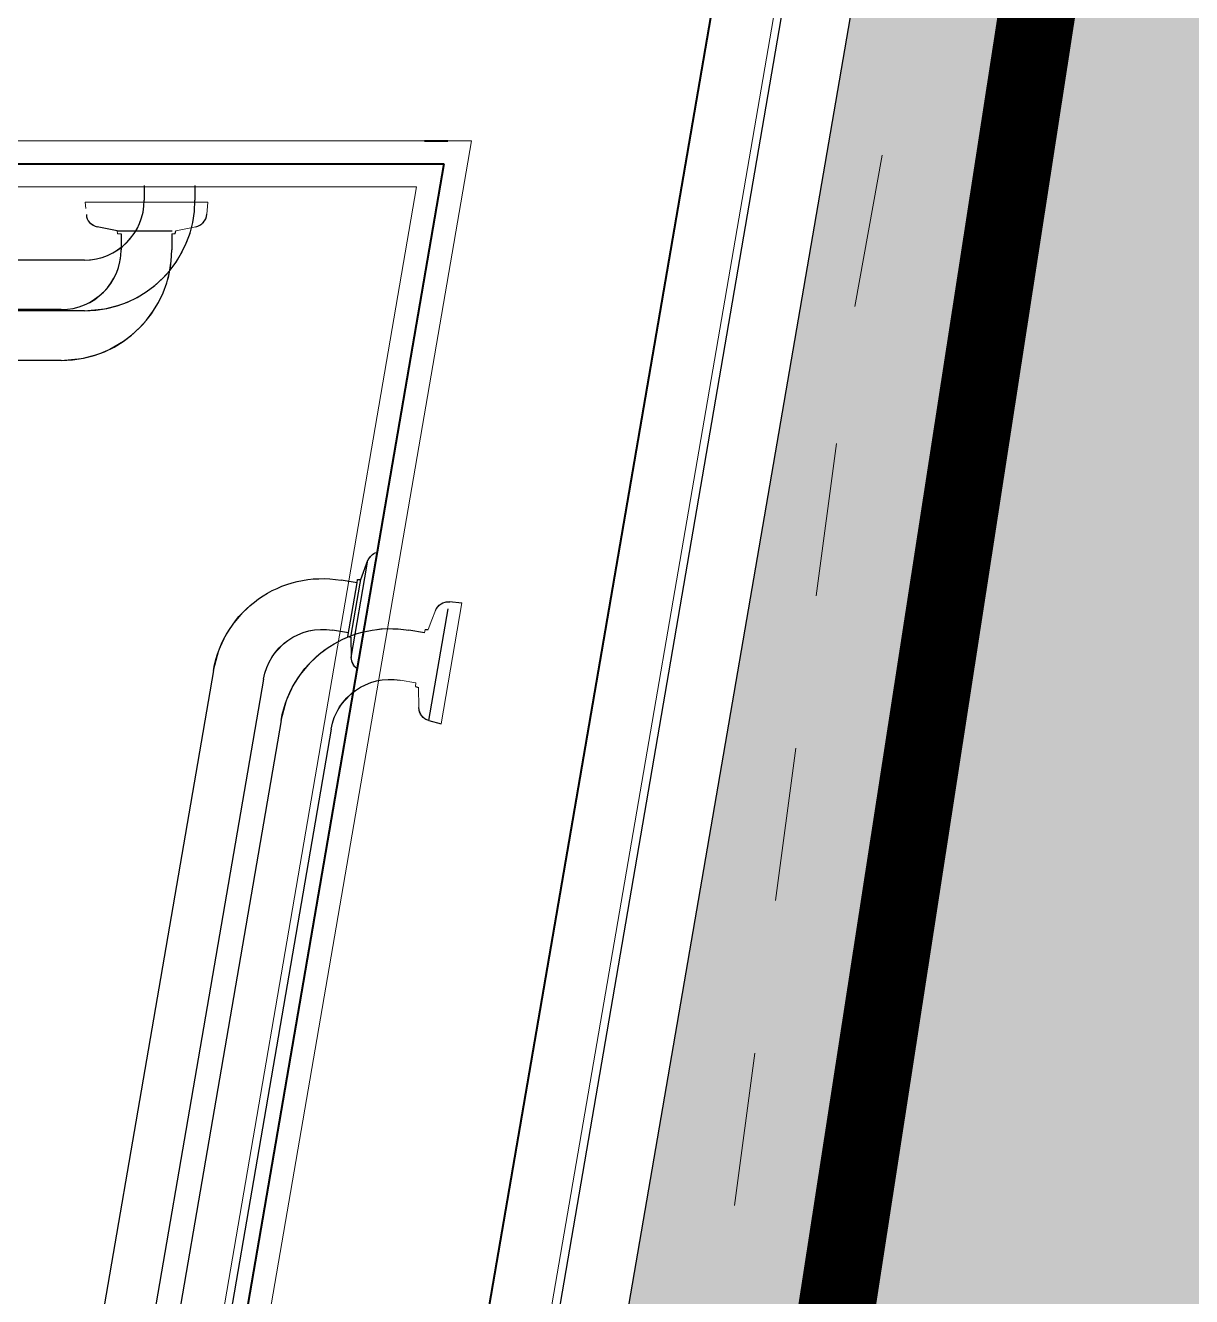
# Model space of a CAD drawing. Extents: x -14.2 to 52.3, y 3.7 to 90.9.
# Drawn here: x 42.259 to 43.018, y 15.722 to 16.549 of the extents above; entities that cross this region are included whole.
import ezdxf

# ---------------------------------------------------------------- set-up
doc = ezdxf.new("R2010")
doc.units = 0
doc.linetypes.add('limpo_PINI-PSG-PE-0102-LAZ-R00$0$DAA_Traço Ponto', pattern=[10, 5, -2.5, 0, -2.5])
doc.linetypes.add('limpo_PINI-PSG-PE-0102-LAZ-R00$0$HIDDEN', pattern=[0.375, 0.25, -0.125])
for name, color, linetype in [('FOR_CONTROL', 2, 'Continuous'), ('limpo_PINI-PSG-PE-0102-LAZ-R00$0$PA_EXTE_3', 3, 'Continuous'), ('limpo_PINI-PSG-PE-0102-LAZ-R00$0$PA_PROJ_S_AUX', 212, 'limpo_PINI-PSG-PE-0102-LAZ-R00$0$HIDDEN'), ('limpo_PINI-PSG-PE-0102-LAZ-R00$0$XR_ARQT', 7, 'Continuous'), ('XR_ARQT', 7, 'Continuous')]:
    doc.layers.add(name, color=color, linetype=linetype)
doc.layers.add('limpo_PINI-PSG-PE-0102-LAZ-R00$0$0-19', color=7, linetype='Continuous', lineweight=25, true_color=0x999999)
for name, color, linetype, lineweight in [('limpo_PINI-PSG-PE-0102-LAZ-R00$0$0-20', 7, 'Continuous', 5), ('limpo_PINI-PSG-PE-0102-LAZ-R00$0$A-DETL', 1, 'Continuous', 5), ('limpo_PINI-PSG-PE-0102-LAZ-R00$0$A-WALL', 1, 'Continuous', 5), ('limpo_PINI-PSG-PE-0102-LAZ-R00$0$A-WALL-FNSH', 1, 'Continuous', 40), ('limpo_PINI-PSG-PE-0102-LAZ-R00$0$LAYOUT_AMB_LAZ_dwg', 8, 'Continuous', 5)]:
    doc.layers.add(name, color=color, linetype=linetype, lineweight=lineweight)
doc.layers.add('PA_VEGE_FOR_CLFLVD', color=7, linetype='Continuous', true_color=0x4e79a6)

# ---------------------------------------------------------------- blocks, each defined once
blk = doc.blocks.new('limpo_PINI-PSG-PE-0102-LAZ-R00$0$LAZ GERAL - PNE_dwg-25011385-009 - PRE - PAV_ LAZER - GERAL')
at = {"layer": 'limpo_PINI-PSG-PE-0102-LAZ-R00$0$0-19'}
for points in [[(20.70955, -8.38557), (20.70955, -8.38801), (20.70955, -8.3952), (20.70955, -8.3952)], [(20.74255, -8.38557), (20.74255, -8.38801), (20.74255, -8.3952), (20.74255, -8.3952)], [(20.67063, -8.43412), (20.67063, -8.43412), (19.98161, -8.43412), (19.98161, -8.43412)], [(20.67063, -8.46712), (20.67063, -8.46712), (19.98161, -8.46712), (19.98161, -8.46712)], [(20.85033, -8.64195), (20.85033, -8.64195), (20.85507, -8.62932), (20.85507, -8.62932)], [(20.85441, -8.63321), (20.85441, -8.63321), (20.85507, -8.62932), (20.85507, -8.62932)], [(20.85503, -8.62959), (20.85609, -8.62694), (20.85817, -8.62504), (20.86081, -8.62421)], [(20.84417, -8.69269), (20.84417, -8.69269), (20.85441, -8.63321), (20.85441, -8.63321)], [(20.84795, -8.64412), (20.84795, -8.64412), (20.83767, -8.64235), (20.83767, -8.64235)], [(20.84197, -8.67886), (20.84197, -8.67886), (20.84795, -8.64412), (20.84795, -8.64412)], [(20.84387, -8.67948), (20.84387, -8.67948), (20.84994, -8.64417), (20.84994, -8.64417)], [(20.84795, -8.64412), (20.84795, -8.64412), (20.84833, -8.64189), (20.84833, -8.64189)], [(20.84833, -8.64189), (20.84833, -8.64189), (20.85033, -8.64195), (20.85033, -8.64195)], [(20.84994, -8.64417), (20.84994, -8.64417), (20.85033, -8.64195), (20.85033, -8.64195)], [(20.84236, -8.67664), (20.84236, -8.67664), (20.83207, -8.67487), (20.83207, -8.67487)], [(20.84197, -8.67886), (20.84197, -8.67886), (20.84387, -8.67948), (20.84387, -8.67948)], [(20.84387, -8.67948), (20.84387, -8.67948), (20.84417, -8.69269), (20.84417, -8.69269)], [(20.84785, -8.6998), (20.84564, -8.69828), (20.84429, -8.6956), (20.84417, -8.69269)], [(20.75459, -8.70104), (20.75459, -8.70104), (20.6378, -9.38008), (20.6378, -9.38008)], [(20.78711, -8.70663), (20.78711, -8.70663), (20.67033, -9.38568), (20.67033, -9.38568)]]:
    blk.add_open_spline(points, degree=3, dxfattribs=at)
for points in [[(20.67063, -8.43412), (20.67063, -8.43412), (20.69206, -8.43412), (20.70955, -8.41664), (20.70955, -8.3952)], [(20.67063, -8.46712), (20.67063, -8.46712), (20.7104, -8.46712), (20.74255, -8.43497), (20.74255, -8.3952)], [(20.75459, -8.70104), (20.75459, -8.70104), (20.76133, -8.66185), (20.79847, -8.63561), (20.83767, -8.64235)], [(20.78711, -8.70663), (20.78711, -8.70663), (20.79075, -8.68551), (20.81095, -8.67124), (20.83207, -8.67487)]]:
    blk.add_open_spline(points, degree=3, knots=[0.3333333, 0.3333333, 0.3333333, 0.3333333, 0.3333333, 1, 1, 1, 1], dxfattribs=at)
at = {"layer": 'limpo_PINI-PSG-PE-0102-LAZ-R00$0$0-20', "flags": 128}
for points in [[(19.98161, -8.46712), (20.67063, -8.46712), (20.68401, -8.46589), (20.69462, -8.46304), (20.70226, -8.45983), (20.71102, -8.45475), (20.71742, -8.44985), (20.72395, -8.44351), (20.72927, -8.43688), (20.73432, -8.42868), (20.73744, -8.42191), (20.74028, -8.41323), (20.7419, -8.40491), (20.74255, -8.3952), (20.74255, -8.38654)], [(20.70955, -8.38654), (20.70955, -8.3952), (20.7091, -8.40109), (20.70795, -8.4062), (20.70686, -8.40939), (20.7052, -8.41305), (20.70279, -8.41708), (20.69996, -8.42074), (20.69586, -8.42479), (20.69003, -8.42892), (20.68739, -8.43032), (20.68352, -8.43192), (20.67861, -8.4333), (20.67585, -8.43377), (20.67183, -8.43411), (20.67063, -8.43412), (19.98161, -8.43412)], [(20.6378, -9.38008), (20.75459, -8.70104), (20.75808, -8.68807), (20.76269, -8.67809), (20.76714, -8.6711), (20.77364, -8.66333), (20.77954, -8.65785), (20.78691, -8.65249), (20.79434, -8.64837), (20.80327, -8.64479), (20.81048, -8.64286), (20.81952, -8.64153), (20.82798, -8.64134), (20.83767, -8.64235), (20.84795, -8.64412), (20.84833, -8.64189), (20.85033, -8.64195), (20.8527, -8.63563), (20.85503, -8.62959), (20.856, -8.62775), (20.85732, -8.62622), (20.85872, -8.62516), (20.86018, -8.62443)], [(20.84808, -8.69977), (20.84602, -8.69803), (20.84437, -8.69432), (20.84417, -8.69269), (20.84387, -8.67948), (20.84197, -8.67886), (20.84236, -8.67664), (20.83207, -8.67487), (20.82619, -8.67431), (20.82096, -8.67458), (20.81763, -8.67511), (20.81375, -8.67613), (20.80936, -8.67783), (20.80528, -8.67999), (20.80059, -8.68334), (20.79553, -8.68839), (20.79371, -8.69076), (20.79147, -8.6943), (20.78928, -8.6989), (20.78835, -8.70154), (20.78734, -8.70545), (20.78711, -8.70663), (20.67033, -9.38568)]]:
    blk.add_lwpolyline(points, dxfattribs=at)
blk = doc.blocks.new('limpo_PINI-PSG-PE-0102-LAZ-R00$0$LAYOUT_AMB_LAZ_dwg-2867451-5PPE_008_LAZER__P_A_0_09_')
at = {"color": 9, "lineweight": 5, "flags": 128}
for points in [[(50126.66, 10551.61), (50815.67, 10551.61), (50829.05, 10552.85), (50839.67, 10555.7), (50847.31, 10558.91), (50856.07, 10563.99), (50862.47, 10568.88), (50869, 10575.23), (50874.32, 10581.85), (50879.37, 10590.05), (50882.49, 10596.83), (50885.33, 10605.51), (50886.95, 10613.82), (50887.6, 10623.53), (50887.6, 10633.97), (50889.85, 10633.97), (50890.14, 10635.94), (50896.76, 10637.21), (50903.11, 10638.48), (50905.09, 10639.14), (50906.82, 10640.17), (50908.11, 10641.37), (50909.07, 10642.68), (50909.84, 10644.25), (50910.21, 10645.4), (50910.44, 10646.38), (50911.01, 10654.56), (50831.19, 10654.56), (50831.61, 10650.47)], [(50832.03, 10646.38), (50832.34, 10644.28), (50834.14, 10641.2), (50837.52, 10638.95), (50839.09, 10638.48), (50852.06, 10635.94), (50852.34, 10633.97), (50854.6, 10633.97), (50854.6, 10623.53), (50854.15, 10617.64), (50853, 10612.53), (50851.91, 10609.34), (50850.25, 10605.69), (50847.83, 10601.65), (50845.01, 10598), (50840.91, 10593.94), (50835.08, 10589.82), (50832.44, 10588.42), (50828.56, 10586.81), (50823.66, 10585.44), (50820.9, 10584.96), (50816.87, 10584.63), (50815.67, 10584.61), (50126.66, 10584.61)], [(50958.65, 10317.39), (50962.14, 10330.36), (50966.74, 10340.34), (50971.2, 10347.33), (50977.69, 10355.1), (50983.6, 10360.58), (50990.96, 10365.93), (50998.39, 10370.06), (51007.33, 10373.64), (51014.53, 10375.57), (51023.57, 10376.9), (51032.04, 10377.09), (51041.72, 10376.08), (51052.01, 10374.31), (51052.39, 10376.53), (51054.38, 10376.48), (51056.76, 10382.79), (51059.08, 10388.83), (51060.06, 10390.67), (51061.38, 10392.21), (51062.78, 10393.27), (51064.23, 10394), (51065.91, 10394.49), (51067.11, 10394.66), (51068.11, 10394.72), (51076.27, 10393.89), (51062.74, 10315.23), (51058.78, 10316.34)], [(51054.82, 10317.45), (51052.8, 10318.11), (51050.07, 10320.4), (51048.43, 10324.11), (51048.23, 10325.74), (51047.93, 10338.95), (51046.03, 10339.56), (51046.41, 10341.79), (51036.13, 10343.56), (51030.25, 10344.12), (51025.01, 10343.85), (51021.69, 10343.32), (51017.8, 10342.3), (51013.42, 10340.6), (51009.34, 10338.44), (51004.64, 10335.09), (50999.59, 10330.04), (50997.77, 10327.67), (50995.52, 10324.13), (50993.34, 10319.53), (50992.4, 10316.89), (50991.39, 10312.97), (50991.17, 10311.79), (50874.38, 9632.75)]]:
    blk.add_lwpolyline(points, dxfattribs=at)
at = {"color": 71, "lineweight": 25}
for points in [[(50832.03, 10646.38), (50832.03, 10642.43), (50835.14, 10639.33), (50839.09, 10638.48)], [(50903.11, 10638.48), (50907.06, 10639.33), (50909.88, 10642.43), (50910.44, 10646.66)], [(50852.06, 10635.94), (50852.06, 10635.94), (50839.09, 10638.48), (50839.09, 10638.48)], [(50852.06, 10635.94), (50852.06, 10635.94), (50887.88, 10635.94), (50887.88, 10635.94)], [(50854.6, 10633.97), (50854.6, 10633.97), (50854.6, 10623.53), (50854.6, 10623.53)], [(50887.6, 10633.97), (50887.6, 10633.97), (50887.6, 10623.53), (50887.6, 10623.53)], [(50889.85, 10633.97), (50889.85, 10633.97), (50890.14, 10635.94), (50890.14, 10635.94)], [(50815.67, 10584.61), (50815.67, 10584.61), (50126.66, 10584.61), (50126.66, 10584.61)], [(50815.67, 10551.61), (50815.67, 10551.61), (50126.66, 10551.61), (50126.66, 10551.61)], [(51059.08, 10388.83), (51060.59, 10392.58), (51064.12, 10394.84), (51068.39, 10394.67)], [(51068.11, 10394.72), (51068.11, 10394.72), (51076.27, 10393.89), (51076.27, 10393.89)], [(51054.82, 10317.45), (51054.82, 10317.45), (51067.3, 10390), (51067.3, 10390)], [(50990.34, 10365.54), (51004.99, 10375.05), (51023.12, 10379.28), (51041.72, 10376.08)], [(51052.01, 10374.31), (51052.01, 10374.31), (51041.72, 10376.08), (51041.72, 10376.08)], [(51052.39, 10376.53), (51052.39, 10376.53), (51054.38, 10376.48), (51054.38, 10376.48)], [(51046.03, 10339.56), (51046.03, 10339.56), (51047.93, 10338.95), (51047.93, 10338.95)], [(51054.82, 10317.45), (51050.93, 10318.12), (51048.39, 10321.7), (51048.23, 10325.74)], [(51054.82, 10317.45), (51054.82, 10317.45), (51062.74, 10315.23), (51062.74, 10315.23)], [(50958.65, 10317.39), (50958.65, 10317.39), (50841.86, 9638.35), (50841.86, 9638.35)], [(50991.17, 10311.79), (50991.17, 10311.79), (50874.38, 9632.75), (50874.38, 9632.75)]]:
    blk.add_open_spline(points, degree=3, dxfattribs=at)
for points, knots in [([(50815.67, 10584.61), (50815.67, 10584.61), (50837.11, 10584.61), (50854.6, 10602.1), (50854.6, 10623.53)], [0.3333333, 0.3333333, 0.3333333, 0.3333333, 0.3333333, 1, 1, 1, 1]), ([(50815.67, 10551.61), (50815.67, 10551.61), (50855.44, 10551.61), (50887.6, 10583.77), (50887.6, 10623.53)], [0.3333333, 0.3333333, 0.3333333, 0.3333333, 0.3333333, 1, 1, 1, 1]), ([(50958.65, 10317.39), (50958.65, 10317.39), (50962.19, 10337.98), (50974.12, 10355), (50990.34, 10365.54)], [0.3333333, 0.3333333, 0.3333333, 0.3333333, 0.3333333, 0.6836369, 0.6836369, 0.6836369, 0.6836369]), ([(50991.17, 10311.79), (50991.17, 10311.79), (50994.8, 10332.92), (51015, 10347.19), (51036.13, 10343.56)], [0.3333333, 0.3333333, 0.3333333, 0.3333333, 0.3333333, 1, 1, 1, 1])]:
    blk.add_open_spline(points, degree=3, knots=knots, dxfattribs=at)
blk = doc.blocks.new('limpo_PINI-PSG-PE-0102-LAZ-R00$0$A$C745163c0')
at = {"layer": 'limpo_PINI-PSG-PE-0102-LAZ-R00$0$A-DETL', "color": 1, "linetype": 'limpo_PINI-PSG-PE-0102-LAZ-R00$0$DAA_Traço Ponto'}
for p, q in [((28716.77, -5242.86), (29336.91, -1805.1)), ((28585.37, -6224.01), (28716.77, -5242.86))]:
    blk.add_line(p, q, dxfattribs=at)
at = {"layer": 'limpo_PINI-PSG-PE-0102-LAZ-R00$0$A-WALL', "color": 170, "lineweight": 40}
for p, q in [((28412.75, -6278.03), (28816.17, -3932.47)), ((28436.82, -5135.19), (28452.04, -5135.19)), ((25910, -5150.19), (28449.46, -5150.19)), ((28449.46, -5150.19), (28260, -6251.76))]:
    blk.add_line(p, q, dxfattribs=at)
at = {"layer": 'limpo_PINI-PSG-PE-0102-LAZ-R00$0$A-WALL', "color": 50}
for p, q in [((28436.82, -5135.19), (25895, -5135.19)), ((28467.26, -5135.19), (28274.78, -6254.3)), ((28452.04, -5135.19), (28467.26, -5135.19))]:
    blk.add_line(p, q, dxfattribs=at)
at = {"layer": 'limpo_PINI-PSG-PE-0102-LAZ-R00$0$A-WALL-FNSH', "lineweight": 5}
for p, q in [((28452.17, -6284.81), (28855.59, -3939.25)), ((25925, -5165.19), (28431.66, -5165.19)), ((28431.66, -5165.19), (28245.21, -6249.22))]:
    blk.add_line(p, q, dxfattribs=at)
at = {"layer": 'limpo_PINI-PSG-PE-0102-LAZ-R00$0$LAYOUT_AMB_LAZ_dwg', "color": 9}
blk.add_blockref('limpo_PINI-PSG-PE-0102-LAZ-R00$0$LAYOUT_AMB_LAZ_dwg-2867451-5PPE_008_LAZER__P_A_0_09_', (-22615.15, -15829.56), dxfattribs=at)
blk = doc.blocks.new('limpo_PINI-PSG-PE-0102-LAZ-R00')
at = {"layer": 'limpo_PINI-PSG-PE-0102-LAZ-R00$0$XR_ARQT', "xscale": 0.001000000000038553, "yscale": 0.001000000000038553, "zscale": 0.001000000000038553}
blk.add_blockref('limpo_PINI-PSG-PE-0102-LAZ-R00$0$A$C745163c0', (14.12396, 21.59203), dxfattribs=at)
at = {"layer": 'limpo_PINI-PSG-PE-0102-LAZ-R00$0$PA_EXTE_3'}
blk.add_lwpolyline([(42.6713, 6.99076), (47.57772, 40.95842), (47.66905, 41.62967, 0.389373), (46.98803, 42.58858), (44.42589, 24.85184), (44.22836, 24.8841), (42.37829, 14.12733), (42.52646, 14.12329), (41.68157, 8.27402, -0.372795), (40.13759, 6.93703), (32.64293, 7.07199), (16.42275, 7.07199), (16.42275, 5.96231), (41.48076, 5.96231, 0.373473)], format="xyb", close=True, dxfattribs=at)
at = {"layer": 'limpo_PINI-PSG-PE-0102-LAZ-R00$0$PA_PROJ_S_AUX'}
blk.add_lwpolyline([(13.43389, 14.56725, 0.05, 0.05, 0), (21.64077, 14.56203, 0.05, 0.05, -0.549162), (23.41397, 11.76961, 0.05, 0.05, 0), (21.89548, 8.53271, 0.05, 0.05, 0.549369), (22.90945, 6.93703, 0.05, 0.05, 0), (40.13759, 6.93703, 0.05, 0.05, 0.372795), (41.68157, 8.27402, 0.05, 0.05, 0), (43.46086, 19.78693, 0.05, 0.05, 0), (45.73561, 25.13642, 0.05, 0.05, 0.034181), (46.36028, 27.21135, 0.05, 0.05, 0.368315), (45.16258, 29.48467, 0.05, 0.05, 0.076494), (21.82636, 33.45151, 0.05, 0.05, 0.105248), (19.41873, 32.93903, 0.05, 0.05, 0), (10.83277, 28.70255, 0.05, 0.05, 0.246748), (10.32895, 27.74379, 0.05, 0.05, 0), (10.32895, 27.56501, 0, 0, 0)], format="xyseb", dxfattribs=at)
at = {"layer": 'limpo_PINI-PSG-PE-0102-LAZ-R00$0$XR_ARQT'}
blk.add_blockref('limpo_PINI-PSG-PE-0102-LAZ-R00$0$LAZ GERAL - PNE_dwg-25011385-009 - PRE - PAV_ LAZER - GERAL', (21.66891, 24.81343), dxfattribs=at)

msp = doc.modelspace()

# ---------------------------------------------------------------- hatches: boundary and pattern name
at = {"layer": 'PA_VEGE_FOR_CLFLVD'}
h = msp.add_hatch(color=256, dxfattribs=at)
h.dxf.hatch_style = 1
h.paths.add_polyline_path([(45.24132, 24.78326), (44.38413, 24.86886), (44.22836, 24.8841), (42.37829, 14.12733), (42.52646, 14.12329), (42.52805, 14.12324), (43.67756, 13.9572)])

# ---------------------------------------------------------------- linework, layer by layer
at = {"layer": 'FOR_CONTROL'}
msp.add_lwpolyline([(45.24132, 24.78326), (44.38413, 24.86886), (44.22836, 24.8841), (42.37829, 14.12733), (42.52646, 14.12329), (42.52805, 14.12324), (43.67756, 13.9572)], close=True, dxfattribs=at)
msp.add_lwpolyline([(45.24132, 24.78326), (44.38413, 24.86886), (44.22836, 24.8841), (42.37829, 14.12733), (42.52646, 14.12329), (42.52805, 14.12324), (43.67756, 13.9572)], close=True, dxfattribs=at)

# ---------------------------------------------------------------- next in the draw order: block references
at = {"layer": 'XR_ARQT'}
msp.add_blockref('limpo_PINI-PSG-PE-0102-LAZ-R00', (-0.04177, 0.01702), dxfattribs=at)

doc.saveas('drawing.dxf')
